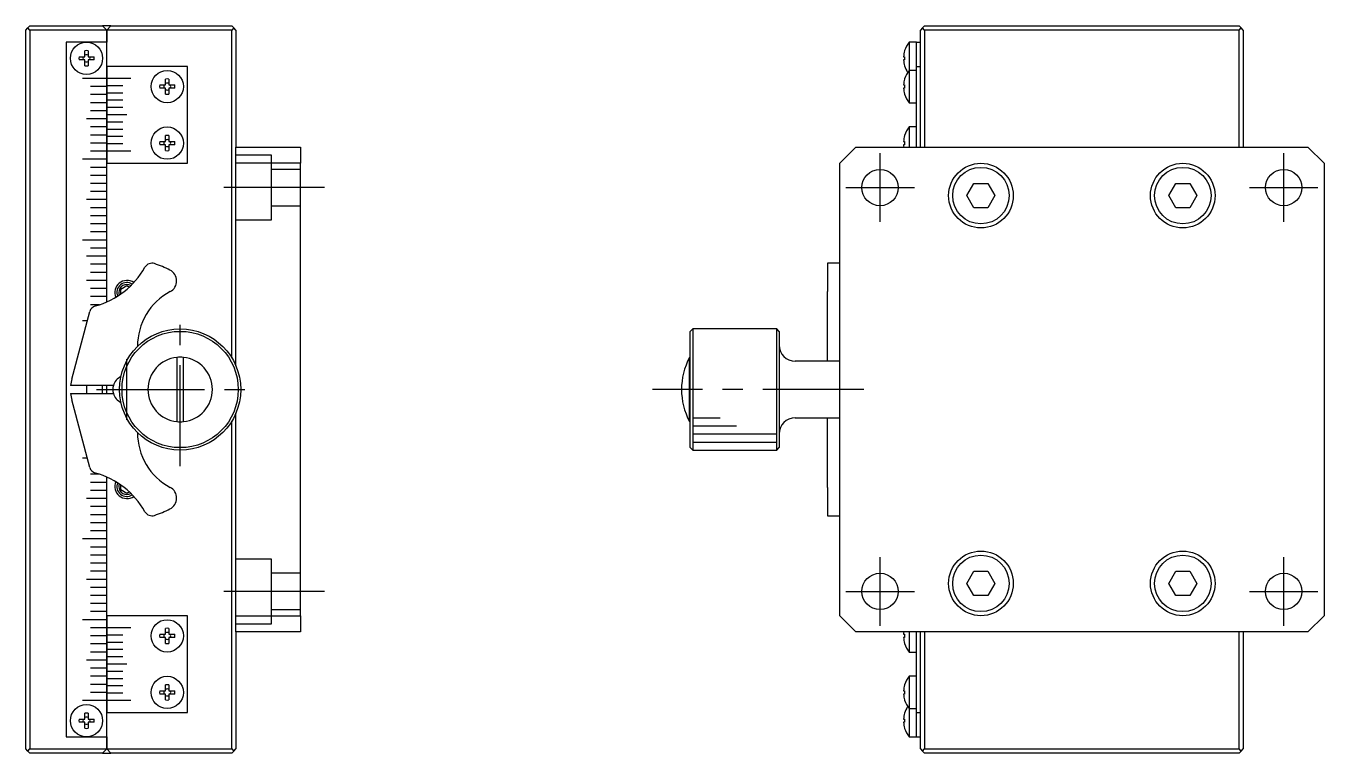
# Model space of a CAD drawing. Extents: x 18 to 406, y 13 to 256.
# Drawn here: x 245 to 405.8, y 100 to 190 of the extents above; entities that cross this region are included whole.
import ezdxf

# ---------------------------------------------------------------- set-up
doc = ezdxf.new("R2010")
doc.units = 0
doc.header["$LTSCALE"] = 10
doc.linetypes.add('CENTER', pattern=[2, 1.25, -0.25, 0.25, -0.25])
doc.linetypes.add('DASHED', pattern=[3.5, 2, -1.5])
doc.layers.get('0').update_dxf_attribs({"linetype": 'CONTINUOUS'})
doc.layers.add('CENTER', color=1, linetype='CENTER')

msp = doc.modelspace()

# ---------------------------------------------------------------- linework, layer by layer
at = {"color": 7, "linetype": 'CONTINUOUS'}
for p, q in [((245, 189.5), (245.25, 189.75)), ((245.25, 189.75), (245.5, 190)), ((245.5, 189.5), (245.25, 189.75)), ((245.5, 190), (254.5, 190)), ((255, 189.5), (254.5, 190)), ((255.5, 190), (254.5, 190)), ((255.5, 190), (255, 189.5)), ((255.5, 190), (270.5, 190)), ((270.5, 190), (270.75, 189.75)), ((270.75, 189.75), (270.5, 189.5)), ((271, 189.5), (270.75, 189.75)), ((356.045292, 189.75), (355.795292, 189.5)), ((356.295292, 190), (356.045292, 189.75)), ((356.295292, 189.5), (356.045292, 189.75)), ((356.295292, 190), (395.295292, 190)), ((395.545292, 189.75), (395.295292, 190)), ((395.295292, 189.5), (395.545292, 189.75)), ((395.795292, 189.5), (395.545292, 189.75)), ((245, 100.5), (245, 189.5)), ((255, 189.5), (245.5, 189.5)), ((245.5, 189.5), (245.5, 100.5)), ((270.5, 189.5), (255, 189.5)), ((255, 188.01), (255, 189.5)), ((255, 189.5), (255, 188.01)), ((270.5, 148.910243), (270.5, 189.5)), ((271, 189.5), (271, 175)), ((355.795292, 175), (355.795292, 189.5)), ((356.295292, 189.5), (356.295292, 175)), ((395.295292, 189.5), (356.295292, 189.5)), ((395.295292, 175), (395.295292, 189.5)), ((395.795292, 189.5), (395.795292, 175)), ((252.5, 188), (250, 188)), ((250, 188), (250, 102)), ((252.3, 186.2), (252.3, 186.928709)), ((255, 188), (252.5, 188)), ((252.7, 186.928709), (252.7, 186.2)), ((255, 185.01), (255, 188)), ((353.839559, 186.95), (353.839559, 186.928709)), ((354.397292, 188), (354.397292, 184.5)), ((355.295292, 188), (354.397292, 188)), ((355.295292, 185.01), (355.295292, 188)), ((355.295292, 188), (355.795292, 188)), ((251.571291, 186.2), (252.3, 186.2)), ((252.3, 185.8), (251.571291, 185.8)), ((252.3, 185.071291), (252.3, 185.8)), ((252.7, 186.2), (253.428709, 186.2)), ((252.7, 185.8), (252.7, 185.071291)), ((253.428709, 185.8), (252.7, 185.8)), ((255, 185), (255, 185.01)), ((265, 185), (255, 185)), ((255, 185), (255, 183.51)), ((255, 183.51), (255, 185)), ((265, 173), (265, 185)), ((353.707816, 186.2), (353.839559, 186.2)), ((353.839559, 185.8), (353.707816, 185.8)), ((353.839559, 186.2), (353.839559, 185.8)), ((353.839559, 185.071291), (353.839559, 185.05)), ((355.295292, 185), (355.795292, 185)), ((355.295292, 175), (355.295292, 185)), ((255, 183.51), (255, 183.5)), ((255, 183.5), (255, 183.51)), ((255, 183.5), (255, 183.49)), ((255, 183.49), (255, 183.5)), ((255, 183.49), (255, 182.6)), ((255, 182.61), (255, 183.49)), ((262.3, 182.7), (262.3, 183.428709)), ((262.7, 183.428709), (262.7, 182.7)), ((353.839559, 183.45), (353.839559, 183.428709)), ((354.397292, 184.5), (354.397292, 180.5)), ((355.295292, 184.5), (354.397292, 184.5)), ((255, 182.6), (255, 182.61)), ((255, 182.6), (255, 182.51)), ((255, 182.59), (255, 182.6)), ((255, 182.5), (255, 182.59)), ((255, 182.51), (255, 182.5)), ((255, 182.5), (255, 182.49)), ((255, 181.71), (255, 182.5)), ((255, 182.49), (255, 181.7)), ((255, 181.7), (255, 181.71)), ((255, 181.7), (255, 181.51)), ((255, 181.69), (255, 181.7)), ((261.571291, 182.7), (262.3, 182.7)), ((262.3, 182.3), (261.571291, 182.3)), ((262.3, 181.571291), (262.3, 182.3)), ((262.7, 182.7), (263.428709, 182.7)), ((262.7, 182.3), (262.7, 181.571291)), ((263.428709, 182.3), (262.7, 182.3)), ((353.707816, 182.7), (353.839559, 182.7)), ((353.839559, 182.3), (353.707816, 182.3)), ((353.839559, 182.7), (353.839559, 182.3)), ((255, 181.5), (255, 181.69)), ((255, 181.51), (255, 181.5)), ((255, 181.5), (255, 181.49)), ((255, 180.81), (255, 181.5)), ((255, 181.49), (255, 180.8)), ((255, 180.8), (255, 180.81)), ((255, 180.8), (255, 180.51)), ((255, 180.79), (255, 180.8)), ((255, 180.5), (255, 180.79)), ((255, 180.51), (255, 180.5)), ((255, 180.5), (255, 180.49)), ((255, 179.91), (255, 180.5)), ((255, 180.49), (255, 179.9)), ((353.839559, 181.571291), (353.839559, 181.55)), ((354.397292, 180.5), (355.295292, 180.5)), ((255, 179.9), (255, 179.91)), ((255, 179.9), (255, 179.51)), ((255, 179.89), (255, 179.9)), ((255, 179.5), (255, 179.89)), ((255, 179.51), (255, 179.5)), ((255, 179.5), (255, 179.49)), ((255, 179.01), (255, 179.5)), ((255, 179.49), (255, 179)), ((255, 179), (255, 179.01)), ((255, 179), (255, 178.51)), ((255, 178.99), (255, 179)), ((255, 178.5), (255, 178.99)), ((255, 178.51), (255, 178.5)), ((255, 178.5), (255, 178.49)), ((255, 178.11), (255, 178.5)), ((255, 178.49), (255, 178.1)), ((255, 178.1), (255, 178.11)), ((255, 178.1), (255, 177.51)), ((255, 178.09), (255, 178.1)), ((255, 177.5), (255, 178.09)), ((255, 177.51), (255, 177.5)), ((255, 177.5), (255, 177.49)), ((255, 177.21), (255, 177.5)), ((255, 177.49), (255, 177.2)), ((255, 177.2), (255, 177.21)), ((255, 177.2), (255, 176.51)), ((255, 177.19), (255, 177.2)), ((255, 176.5), (255, 177.19)), ((354.397292, 177.5), (354.397292, 175)), ((355.295292, 177.5), (354.397292, 177.5)), ((255, 176.51), (255, 176.5)), ((255, 176.5), (255, 176.49)), ((255, 176.31), (255, 176.5)), ((255, 176.49), (255, 176.3)), ((255, 176.3), (255, 176.31)), ((255, 176.3), (255, 175.51)), ((255, 176.29), (255, 176.3)), ((255, 175.5), (255, 176.29)), ((255, 175.51), (255, 175.5)), ((255, 175.5), (255, 175.49)), ((255, 175.41), (255, 175.5)), ((255, 175.49), (255, 175.4)), ((255, 175.4), (255, 175.41)), ((255, 175.4), (255, 174.51)), ((255, 175.39), (255, 175.4)), ((255, 174.51), (255, 175.39)), ((261.571291, 175.7), (262.3, 175.7)), ((262.3, 175.3), (261.571291, 175.3)), ((262.3, 175.7), (262.3, 176.428709)), ((262.3, 174.571291), (262.3, 175.3)), ((262.7, 176.428709), (262.7, 175.7)), ((262.7, 175.7), (263.428709, 175.7)), ((263.428709, 175.3), (262.7, 175.3)), ((262.7, 175.3), (262.7, 174.571291)), ((353.707816, 175.7), (353.839559, 175.7)), ((353.839559, 175.3), (353.707816, 175.3)), ((353.839559, 176.45), (353.839559, 176.428709)), ((353.839559, 175.7), (353.839559, 175.3)), ((255, 174.51), (255, 174.5)), ((255, 174.5), (255, 174.51)), ((255, 174.5), (255, 174.49)), ((255, 174.49), (255, 174.5)), ((255, 174.49), (255, 173.51)), ((255, 173.5), (255, 174.49)), ((271, 175), (279, 175)), ((271, 173), (271, 175)), ((279, 175), (279, 173)), ((347.795292, 175), (345.795292, 173)), ((347.795292, 175), (403.795292, 175)), ((405.795292, 173), (403.795292, 175)), ((255, 173.51), (255, 173.5)), ((255, 173.5), (255, 173.49)), ((255, 173), (255, 173.5)), ((255, 173.49), (255, 173)), ((255, 173), (265, 173)), ((255, 172.99), (255, 173)), ((255, 172.5), (255, 172.99)), ((255, 171.5), (255, 172.5)), ((279, 173), (271, 173)), ((271, 147.939388), (271, 173)), ((279, 117), (279, 173)), ((345.795292, 117), (345.795292, 173)), ((405.795292, 173), (405.795292, 117)), ((255, 170.5), (255, 171.5)), ((255, 169.5), (255, 170.5)), ((361.563241, 169), (362.429266, 170.5)), ((362.429266, 170.5), (364.161317, 170.5)), ((364.161317, 170.5), (365.027342, 169)), ((386.563241, 169), (387.429266, 170.5)), ((387.429266, 170.5), (389.161317, 170.5)), ((389.161317, 170.5), (390.027342, 169)), ((255, 168.5), (255, 169.5)), ((362.429266, 167.5), (361.563241, 169)), ((365.027342, 169), (364.161317, 167.5)), ((387.429266, 167.5), (386.563241, 169)), ((390.027342, 169), (389.161317, 167.5)), ((255, 167.5), (255, 168.5)), ((255, 166.5), (255, 167.5)), ((364.161317, 167.5), (362.429266, 167.5)), ((389.161317, 167.5), (387.429266, 167.5)), ((255, 165.5), (255, 166.5)), ((255, 164.5), (255, 165.5)), ((255, 163.5), (255, 164.5)), ((255, 162.5), (255, 163.5)), ((255, 161.5), (255, 162.5)), ((255, 160.5), (255, 161.5)), ((255, 159.5), (255, 160.5)), ((255, 158.5), (255, 159.5)), ((344.295292, 160.635761), (344.295292, 160.580004)), ((345.795292, 160.635761), (344.295292, 160.635761)), ((344.295292, 160.580004), (344.295292, 159.782261)), ((344.295292, 159.782261), (344.295292, 157.112498)), ((255, 157.5), (255, 158.5)), ((256.75, 157.433013), (257.5, 157.866025)), ((257.5, 157.866025), (257.816552, 157.683264)), ((255, 156.5), (255, 157.5)), ((255, 155.834849), (255, 156.5)), ((256.75, 156.818466), (256.75, 157.433013)), ((344.295292, 148.5), (344.295292, 157.112498)), ((250.670371, 146.294095), (252.906799, 154.640559)), ((327.595292, 152.5), (327.295292, 152.2)), ((327.295292, 147.058696), (327.295292, 152.2)), ((327.595292, 152.5), (327.595292, 147.144475)), ((337.995292, 152.5), (327.595292, 152.5)), ((337.995292, 147.144475), (337.995292, 152.5)), ((338.295292, 152.2), (337.995292, 152.5)), ((338.295292, 152.2), (338.295292, 147.058696)), ((263.7, 148.97995), (263.7, 141.02005)), ((264.5, 141.02005), (264.5, 148.97995)), ((327.195292, 141.02005), (327.195292, 148.97995)), ((327.195292, 148.97995), (327.295292, 148.97995)), ((345.795292, 148.5), (340.295292, 148.5)), ((327.295292, 137.8), (327.295292, 147.058696)), ((327.595292, 147.144475), (327.595292, 137.5)), ((337.995292, 137.5), (337.995292, 147.144475)), ((338.295292, 147.058696), (338.295292, 137.8)), ((255.822949, 145.5), (250.525063, 145.5)), ((252.5, 145.5), (252.5, 144.500019)), ((254.5, 144.500019), (254.5, 145.5)), ((255, 144.5), (255, 145.5)), ((250.525063, 144.5), (255.822949, 144.5)), ((252.906799, 135.359441), (250.670371, 143.705905)), ((271, 117), (271, 142.060612)), ((340.295292, 141.5), (345.795292, 141.5)), ((344.295292, 132.887502), (344.295292, 141.5)), ((270.5, 100.5), (270.5, 141.089757)), ((327.195292, 141.02005), (327.295292, 141.02005)), ((327.295292, 137.8), (327.595292, 137.5)), ((327.595292, 137.5), (337.995292, 137.5)), ((337.995292, 137.5), (338.295292, 137.8)), ((255, 133.5), (255, 134.165151)), ((255, 132.5), (255, 133.5)), ((255, 131.5), (255, 132.5)), ((256.75, 132.566987), (256.75, 133.181534)), ((257.5, 132.133975), (256.75, 132.566987)), ((257.816552, 132.316736), (257.5, 132.133975)), ((344.295292, 132.887502), (344.295292, 130.217739)), ((255, 130.5), (255, 131.5)), ((255, 129.5), (255, 130.5)), ((255, 128.5), (255, 129.5)), ((344.295292, 130.217739), (344.295292, 129.419996)), ((344.295292, 129.419996), (344.295292, 129.364239)), ((344.295292, 129.364239), (345.795292, 129.364239)), ((255, 127.5), (255, 128.5)), ((255, 126.5), (255, 127.5)), ((255, 125.5), (255, 126.5)), ((255, 124.5), (255, 125.5)), ((255, 123.5), (255, 124.5)), ((255, 122.5), (255, 123.5)), ((255, 121.5), (255, 122.5)), ((361.563241, 121), (362.429266, 122.5)), ((362.429266, 122.5), (364.161317, 122.5)), ((364.161317, 122.5), (365.027342, 121)), ((386.563241, 121), (387.429266, 122.5)), ((387.429266, 122.5), (389.161317, 122.5)), ((389.161317, 122.5), (390.027342, 121)), ((255, 120.5), (255, 121.5)), ((362.429266, 119.5), (361.563241, 121)), ((365.027342, 121), (364.161317, 119.5)), ((387.429266, 119.5), (386.563241, 121)), ((390.027342, 121), (389.161317, 119.5)), ((255, 119.5), (255, 120.5)), ((255, 118.5), (255, 119.5)), ((364.161317, 119.5), (362.429266, 119.5)), ((389.161317, 119.5), (387.429266, 119.5)), ((255, 117.5), (255, 118.5)), ((255, 117.01), (255, 117.5)), ((255, 117), (255, 117.01)), ((255, 117), (255, 116.51)), ((265, 117), (255, 117)), ((255, 116.5), (255, 117)), ((255, 116.51), (255, 116.5)), ((255, 116.5), (255, 116.49)), ((255, 115.51), (255, 116.5)), ((255, 116.49), (255, 115.51)), ((265, 105), (265, 117)), ((271, 117), (279, 117)), ((271, 115), (271, 117)), ((279, 117), (279, 115)), ((345.795292, 117), (347.795292, 115)), ((403.795292, 115), (405.795292, 117)), ((255, 115.51), (255, 115.5)), ((255, 115.5), (255, 115.51)), ((255, 115.5), (255, 115.49)), ((255, 115.49), (255, 115.5)), ((255, 115.49), (255, 114.6)), ((255, 114.61), (255, 115.49)), ((255, 114.6), (255, 114.61)), ((255, 114.6), (255, 114.51)), ((255, 114.59), (255, 114.6)), ((255, 114.5), (255, 114.59)), ((255, 114.51), (255, 114.5)), ((255, 114.5), (255, 114.49)), ((255, 113.71), (255, 114.5)), ((255, 114.49), (255, 113.7)), ((261.571291, 114.7), (262.3, 114.7)), ((262.3, 114.3), (261.571291, 114.3)), ((262.3, 114.7), (262.3, 115.428709)), ((262.3, 113.571291), (262.3, 114.3)), ((262.7, 115.428709), (262.7, 114.7)), ((262.7, 114.7), (263.428709, 114.7)), ((262.7, 114.3), (262.7, 113.571291)), ((263.428709, 114.3), (262.7, 114.3)), ((279, 115), (271, 115)), ((271, 115), (271, 100.5)), ((403.795292, 115), (347.795292, 115)), ((353.707816, 114.7), (353.839559, 114.7)), ((353.839559, 114.3), (353.707816, 114.3)), ((353.839559, 114.7), (353.839559, 114.3)), ((354.397292, 115), (354.397292, 112.5)), ((355.295292, 105), (355.295292, 115)), ((355.795292, 100.5), (355.795292, 115)), ((356.295292, 115), (356.295292, 100.5)), ((395.295292, 100.5), (395.295292, 115)), ((395.795292, 115), (395.795292, 100.5)), ((255, 113.7), (255, 113.71)), ((255, 113.7), (255, 113.51)), ((255, 113.69), (255, 113.7)), ((255, 113.5), (255, 113.69)), ((255, 113.51), (255, 113.5)), ((255, 113.5), (255, 113.49)), ((255, 112.81), (255, 113.5)), ((255, 113.49), (255, 112.8)), ((255, 112.8), (255, 112.81)), ((255, 112.8), (255, 112.51)), ((255, 112.79), (255, 112.8)), ((255, 112.5), (255, 112.79)), ((353.839559, 113.571291), (353.839559, 113.55)), ((255, 112.51), (255, 112.5)), ((255, 112.5), (255, 112.49)), ((255, 111.91), (255, 112.5)), ((255, 112.49), (255, 111.9)), ((255, 111.9), (255, 111.91)), ((255, 111.9), (255, 111.51)), ((255, 111.89), (255, 111.9)), ((255, 111.5), (255, 111.89)), ((255, 111.51), (255, 111.5)), ((255, 111.5), (255, 111.49)), ((255, 111.01), (255, 111.5)), ((255, 111.49), (255, 111)), ((255, 111), (255, 111.01)), ((255, 111), (255, 110.51)), ((255, 110.99), (255, 111)), ((255, 110.5), (255, 110.99)), ((354.397292, 112.5), (355.295292, 112.5)), ((255, 110.51), (255, 110.5)), ((255, 110.5), (255, 110.49)), ((255, 110.11), (255, 110.5)), ((255, 110.49), (255, 110.1)), ((255, 110.1), (255, 110.11)), ((255, 110.1), (255, 109.51)), ((255, 110.09), (255, 110.1)), ((255, 109.5), (255, 110.09)), ((255, 109.51), (255, 109.5)), ((255, 109.5), (255, 109.49)), ((255, 109.21), (255, 109.5)), ((255, 109.49), (255, 109.2)), ((354.397292, 109.5), (354.397292, 105.5)), ((355.295292, 109.5), (354.397292, 109.5)), ((255, 109.2), (255, 109.21)), ((255, 109.2), (255, 108.51)), ((255, 109.19), (255, 109.2)), ((255, 108.5), (255, 109.19)), ((255, 108.51), (255, 108.5)), ((255, 108.5), (255, 108.49)), ((255, 108.31), (255, 108.5)), ((255, 108.49), (255, 108.3)), ((255, 108.3), (255, 108.31)), ((255, 108.3), (255, 107.51)), ((255, 108.29), (255, 108.3)), ((255, 107.5), (255, 108.29)), ((262.3, 107.7), (262.3, 108.428709)), ((262.7, 108.428709), (262.7, 107.7)), ((353.839559, 108.45), (353.839559, 108.428709)), ((255, 107.51), (255, 107.5)), ((255, 107.5), (255, 107.49)), ((255, 107.41), (255, 107.5)), ((255, 107.49), (255, 107.4)), ((255, 107.4), (255, 107.41)), ((255, 107.4), (255, 106.51)), ((255, 107.39), (255, 107.4)), ((255, 106.51), (255, 107.39)), ((255, 106.51), (255, 106.5)), ((255, 106.5), (255, 106.51)), ((255, 106.5), (255, 106.49)), ((255, 106.49), (255, 106.5)), ((255, 106.49), (255, 105)), ((255, 105), (255, 106.49)), ((261.571291, 107.7), (262.3, 107.7)), ((262.3, 107.3), (261.571291, 107.3)), ((262.3, 106.571291), (262.3, 107.3)), ((262.7, 107.7), (263.428709, 107.7)), ((262.7, 107.3), (262.7, 106.571291)), ((263.428709, 107.3), (262.7, 107.3)), ((353.707816, 107.7), (353.839559, 107.7)), ((353.839559, 107.3), (353.707816, 107.3)), ((353.839559, 107.7), (353.839559, 107.3)), ((353.839559, 106.571291), (353.839559, 106.55)), ((252.3, 104.2), (252.3, 104.928709)), ((252.7, 104.928709), (252.7, 104.2)), ((255, 105), (265, 105)), ((255, 104.99), (255, 105)), ((255, 102), (255, 104.99)), ((353.839559, 104.95), (353.839559, 104.928709)), ((354.397292, 105.5), (354.397292, 102)), ((354.397292, 105.5), (355.295292, 105.5)), ((355.295292, 105), (355.795292, 105)), ((355.295292, 102), (355.295292, 104.99)), ((251.571291, 104.2), (252.3, 104.2)), ((252.3, 103.8), (251.571291, 103.8)), ((252.3, 103.071291), (252.3, 103.8)), ((252.7, 104.2), (253.428709, 104.2)), ((252.7, 103.8), (252.7, 103.071291)), ((253.428709, 103.8), (252.7, 103.8)), ((353.707816, 104.2), (353.839559, 104.2)), ((353.839559, 103.8), (353.707816, 103.8)), ((353.839559, 104.2), (353.839559, 103.8)), ((353.839559, 103.071291), (353.839559, 103.05)), ((250, 102), (252.5, 102)), ((252.5, 102), (255, 102)), ((255, 100.5), (255, 101.99)), ((255, 101.99), (255, 100.5)), ((354.397292, 102), (355.295292, 102)), ((355.295292, 102), (355.795292, 102)), ((245.25, 100.25), (245, 100.5)), ((245.25, 100.25), (245.5, 100.5)), ((245.5, 100), (245.25, 100.25)), ((245.5, 100.5), (255, 100.5)), ((254.5, 100), (245.5, 100)), ((254.5, 100), (255, 100.5)), ((254.5, 100), (255.5, 100)), ((255, 100.5), (270.5, 100.5)), ((255, 100.5), (255.5, 100)), ((270.5, 100), (255.5, 100)), ((270.5, 100.5), (270.75, 100.25)), ((270.75, 100.25), (270.5, 100)), ((270.75, 100.25), (271, 100.5)), ((355.795292, 100.5), (356.045292, 100.25)), ((356.045292, 100.25), (356.295292, 100.5)), ((356.045292, 100.25), (356.295292, 100)), ((356.295292, 100.5), (395.295292, 100.5)), ((395.295292, 100), (356.295292, 100)), ((395.545292, 100.25), (395.295292, 100.5)), ((395.295292, 100), (395.545292, 100.25)), ((395.545292, 100.25), (395.795292, 100.5))]:
    msp.add_line(p, q, dxfattribs=at)
at = {"color": 3, "linetype": 'CONTINUOUS'}
for p, q in [((255, 183.5), (252, 183.5)), ((258, 183.5), (255, 183.5)), ((255, 182.5), (253, 182.5)), ((257, 182.6), (255, 182.6)), ((257, 181.7), (255, 181.7)), ((255, 181.5), (253, 181.5)), ((255, 180.5), (253, 180.5)), ((257, 180.8), (255, 180.8)), ((255, 178.5), (252.5, 178.5)), ((255, 179.5), (253, 179.5)), ((257, 179.9), (255, 179.9)), ((257.5, 179), (255, 179)), ((255, 177.5), (253, 177.5)), ((257, 178.1), (255, 178.1)), ((257, 177.2), (255, 177.2)), ((255, 176.5), (253, 176.5)), ((255, 175.5), (253, 175.5)), ((257, 176.3), (255, 176.3)), ((257, 175.4), (255, 175.4)), ((255, 174.5), (253, 174.5)), ((258, 174.5), (255, 174.5)), ((255, 173.5), (252, 173.5)), ((255, 172.5), (253, 172.5)), ((255, 171.5), (253, 171.5)), ((255, 170.5), (253, 170.5)), ((255, 169.5), (253, 169.5)), ((255, 168.5), (252.5, 168.5)), ((255, 167.5), (253, 167.5)), ((255, 166.5), (253, 166.5)), ((255, 165.5), (253, 165.5)), ((255, 164.5), (253, 164.5)), ((255, 163.5), (252, 163.5)), ((255, 162.5), (253, 162.5)), ((255, 161.5), (252.5, 161.5)), ((255, 160.5), (253, 160.5)), ((255, 159.5), (253, 159.5)), ((255, 158.5), (252.5, 158.5)), ((255, 157.5), (253, 157.5)), ((255, 156.5), (253, 156.5)), ((254.12175, 155.5), (253, 155.5)), ((252.601187, 153.5), (252, 153.5)), ((327.595292, 141.5), (330.995292, 141.5)), ((327.595292, 140.5), (332.995292, 140.5)), ((327.595292, 139.5), (337.995292, 139.5)), ((327.595292, 138.5), (337.995292, 138.5)), ((252.601187, 136.5), (252, 136.5)), ((254.114962, 134.5), (253, 134.5)), ((255, 133.5), (253, 133.5)), ((255, 132.5), (253, 132.5)), ((255, 131.5), (252.5, 131.5)), ((255, 130.5), (253, 130.5)), ((255, 129.5), (253, 129.5)), ((255, 128.5), (253, 128.5)), ((255, 127.5), (253, 127.5)), ((255, 126.5), (252, 126.5)), ((255, 125.5), (253, 125.5)), ((255, 124.5), (253, 124.5)), ((255, 123.5), (253, 123.5)), ((255, 122.5), (253, 122.5)), ((255, 121.5), (252.5, 121.5)), ((255, 120.5), (253, 120.5)), ((255, 119.5), (253, 119.5)), ((255, 118.5), (253, 118.5)), ((255, 117.5), (253, 117.5)), ((255, 116.5), (252, 116.5)), ((255, 115.5), (253, 115.5)), ((255, 114.5), (253, 114.5)), ((258, 115.5), (255, 115.5)), ((257, 114.6), (255, 114.6)), ((255, 113.5), (253, 113.5)), ((257, 113.7), (255, 113.7)), ((257, 112.8), (255, 112.8)), ((255, 111.5), (252.5, 111.5)), ((255, 112.5), (253, 112.5)), ((257, 111.9), (255, 111.9)), ((257.5, 111), (255, 111)), ((255, 110.5), (253, 110.5)), ((255, 109.5), (253, 109.5)), ((257, 110.1), (255, 110.1)), ((255, 108.5), (253, 108.5)), ((257, 109.2), (255, 109.2)), ((257, 108.3), (255, 108.3)), ((255, 106.5), (252, 106.5)), ((255, 107.5), (253, 107.5)), ((257, 107.4), (255, 107.4)), ((258, 106.5), (255, 106.5))]:
    msp.add_line(p, q, dxfattribs=at)
at = {"color": 3, "linetype": 'DASHED'}
for p, q in [((275.4, 174), (271, 174)), ((275.4, 166), (275.4, 174)), ((279, 172.25), (275.4, 172.25)), ((275.4, 167.75), (279, 167.75)), ((271, 166), (275.4, 166)), ((275.4, 124), (271, 124)), ((275.4, 116), (275.4, 124)), ((279, 122.25), (275.4, 122.25)), ((275.4, 117.75), (279, 117.75)), ((271, 116), (275.4, 116))]:
    msp.add_line(p, q, dxfattribs=at)
at = {"color": 7, "linetype": 'CONTINUOUS'}
for centre, radius in [((252.5, 186), 2), ((262.5, 182.5), 2), ((262.5, 175.5), 2), ((350.795292, 170), 2.25), ((363.295292, 169), 4), ((363.295292, 169), 3.5), ((388.295292, 169), 4), ((388.295292, 169), 3.5), ((400.795292, 170), 2.25), ((264.1, 145), 7.5), ((264.1, 145), 7.2), ((363.295292, 121), 4), ((363.295292, 121), 3.5), ((388.295292, 121), 4), ((388.295292, 121), 3.5), ((350.795292, 120), 2.25), ((400.795292, 120), 2.25), ((262.5, 114.5), 2), ((262.5, 107.5), 2), ((252.5, 104), 2)]:
    msp.add_circle(centre, radius, dxfattribs=at)
for centre, radius, start, end in [((252.5, 186), 0.95, 77.846803, 102.153197), ((356.895292, 186), 3.193744, 163.094742, 176.40965), ((356.895292, 186), 3.2, 141.317813, 162.729995), ((252.5, 186), 0.95, 167.846803, 192.153197), ((252.5, 186), 0.435085, 152.633517, 207.366483), ((252.5, 186), 0.435085, 62.633517, 117.366483), ((252.5, 186), 0.435085, 242.633517, 297.366483), ((252.5, 186), 0.95, 257.846803, 282.153197), ((252.5, 186), 0.435085, 332.633517, 27.366483), ((252.5, 186), 0.95, 347.846803, 12.153197), ((356.895292, 186), 3.193744, 183.59035, 196.905258), ((356.895292, 186), 3.2, 197.270005, 213.152888), ((262.5, 182.5), 0.95, 77.846803, 102.153197), ((356.895292, 182.5), 3.193744, 163.094742, 176.40965), ((356.895292, 182.5), 3.2, 141.317813, 162.729995), ((262.5, 182.5), 0.95, 167.846803, 192.153197), ((262.5, 182.5), 0.435085, 152.633517, 207.366483), ((262.5, 182.5), 0.435085, 62.633517, 117.366483), ((262.5, 182.5), 0.435085, 242.633517, 297.366483), ((262.5, 182.5), 0.435085, 332.633517, 27.366483), ((262.5, 182.5), 0.95, 347.846803, 12.153197), ((356.895292, 182.5), 3.193744, 183.59035, 196.905258), ((262.5, 182.5), 0.95, 257.846803, 282.153197), ((356.895292, 182.5), 3.2, 197.270005, 218.682187), ((356.895292, 175.5), 3.2, 141.317813, 162.729995), ((262.5, 175.5), 0.95, 167.846803, 192.153197), ((262.5, 175.5), 0.435085, 152.633517, 207.366483), ((262.5, 175.5), 0.95, 77.846803, 102.153197), ((262.5, 175.5), 0.435085, 62.633517, 117.366483), ((262.5, 175.5), 0.435085, 332.633517, 27.366483), ((262.5, 175.5), 0.95, 347.846803, 12.153197), ((356.895292, 175.5), 3.193744, 163.094742, 176.40965), ((356.895292, 175.5), 3.193744, 183.59035, 189.007055), ((262.5, 175.5), 0.435085, 242.633517, 297.366483), ((262.5, 175.5), 0.95, 257.846803, 282.153197), ((251, 165), 10, 285.138714, 330.813229), ((260.603382, 159.635761), 1, 70.776714, 150.813229), ((255.5, 145), 16.5, 63.62357, 70.776714), ((262.164, 158.438419), 1.5, 297.877767, 63.62357), ((257.5, 157), 1.25, 56.741931, 201.445787), ((257.5, 157), 1, 59.68376, 180), ((257.5, 157), 1, 180, 198.503958), ((266.41904, 150.3945), 7.6, 117.877767, 180.517511), ((253.872725, 154.38174), 1, 105.138714, 165), ((340.295292, 150.5), 2, 180, 270), ((264.1, 145), 4, 95.73917, 264.26083), ((264.1, 145), 4, 95.73917, 264.26083), ((264.1, 145), 4, 84.26083, 95.73917), ((264.1, 145), 4, 275.73917, 84.26083), ((334.695292, 145), 8.490583, 152.046897, 207.953103), ((257.5, 145), 1.75, 114.63114, 163.39845), ((255.5, 145), 5, 165, 174.26083), ((257.5, 145), 1.75, 163.39845, 196.60155), ((255.5, 145), 5, 185.73917, 195), ((257.5, 145), 1.75, 196.60155, 245.36886), ((340.295292, 139.5), 2, 90, 180), ((264.1, 145), 4, 264.26083, 275.73917), ((266.41904, 139.6055), 7.6, 179.482489, 242.122233), ((253.872725, 135.61826), 1, 195, 254.861286), ((251, 125), 10, 29.186771, 74.861286), ((257.5, 133), 1.25, 158.554213, 303.258069), ((257.5, 133), 1, 161.496042, 180), ((257.5, 133), 1, 180, 300.31624), ((262.164, 131.561581), 1.5, 296.37643, 62.122233), ((260.603382, 130.364239), 1, 209.186771, 289.223286), ((255.5, 145), 16.5, 289.223286, 296.37643), ((262.5, 114.5), 0.95, 167.846803, 192.153197), ((262.5, 114.5), 0.435085, 152.633517, 207.366483), ((262.5, 114.5), 0.95, 77.846803, 102.153197), ((262.5, 114.5), 0.435085, 62.633517, 117.366483), ((262.5, 114.5), 0.435085, 332.633517, 27.366483), ((262.5, 114.5), 0.95, 347.846803, 12.153197), ((356.895292, 114.5), 3.193744, 170.992945, 176.40965), ((356.895292, 114.5), 3.193744, 183.59035, 196.905258), ((262.5, 114.5), 0.435085, 242.633517, 297.366483), ((262.5, 114.5), 0.95, 257.846803, 282.153197), ((356.895292, 114.5), 3.2, 197.270005, 218.682187), ((356.895292, 107.5), 3.2, 141.317813, 162.729995), ((262.5, 107.5), 0.95, 77.846803, 102.153197), ((262.5, 107.5), 0.435085, 62.633517, 117.366483), ((356.895292, 107.5), 3.193744, 163.094742, 176.40965), ((262.5, 107.5), 0.95, 167.846803, 192.153197), ((262.5, 107.5), 0.435085, 152.633517, 207.366483), ((262.5, 107.5), 0.435085, 242.633517, 297.366483), ((262.5, 107.5), 0.95, 257.846803, 282.153197), ((262.5, 107.5), 0.435085, 332.633517, 27.366483), ((262.5, 107.5), 0.95, 347.846803, 12.153197), ((356.895292, 107.5), 3.193744, 183.59035, 196.905258), ((356.895292, 107.5), 3.2, 197.270005, 218.682187), ((252.5, 104), 0.95, 77.846803, 102.153197), ((356.895292, 104), 3.193744, 163.094742, 176.40965), ((356.895292, 104), 3.2, 146.847112, 162.729995), ((252.5, 104), 0.95, 167.846803, 192.153197), ((252.5, 104), 0.435085, 152.633517, 207.366483), ((252.5, 104), 0.435085, 62.633517, 117.366483), ((252.5, 104), 0.435085, 242.633517, 297.366483), ((252.5, 104), 0.95, 257.846803, 282.153197), ((252.5, 104), 0.435085, 332.633517, 27.366483), ((252.5, 104), 0.95, 347.846803, 12.153197), ((356.895292, 104), 3.193744, 183.59035, 196.905258), ((356.895292, 104), 3.2, 197.270005, 218.682187)]:
    msp.add_arc(centre, radius, start, end, dxfattribs=at)
at = {"color": 3, "linetype": 'CONTINUOUS'}
for centre, start, end in [((257.5, 157), 55.048347, 203.139371), ((257.5, 133), 156.860629, 304.951653)]:
    msp.add_arc(centre, 1.5, start, end, dxfattribs=at)
at = {"layer": 'CENTER', "color": 1, "linetype": 'CENTER'}
for p, q in [((350.795292, 165.75), (350.795292, 174.25)), ((400.795292, 165.75), (400.795292, 174.25)), ((282, 170), (269, 170)), ((346.545292, 170), (355.045292, 170)), ((396.545292, 170), (405.045292, 170)), ((264.1, 135.5), (264.1, 154.5)), ((257.5, 141.25), (257.5, 148.75)), ((253.75, 145), (261.25, 145)), ((254.6, 145), (273.6, 145)), ((348.795292, 145), (322.595292, 145)), ((350.795292, 115.75), (350.795292, 124.25)), ((400.795292, 115.75), (400.795292, 124.25)), ((282, 120), (269, 120)), ((346.545292, 120), (355.045292, 120)), ((396.545292, 120), (405.045292, 120))]:
    msp.add_line(p, q, dxfattribs=at)

doc.saveas('drawing.dxf')
